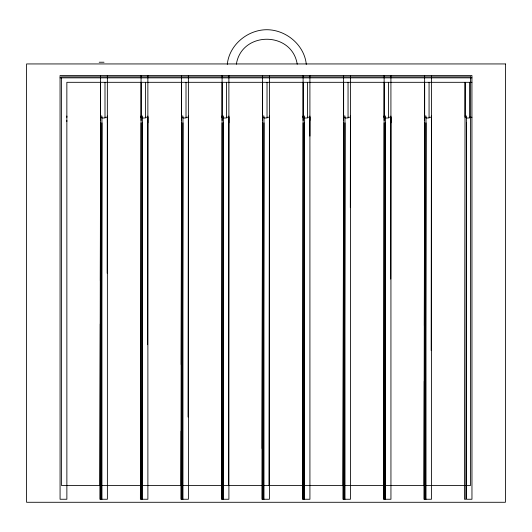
<?xml version="1.0" encoding="UTF-8"?>
<svg xmlns="http://www.w3.org/2000/svg" width="532" height="532" viewBox="0 0 532 532"><rect width="100%" height="100%" fill="white"/><g stroke="black" fill="none" stroke-linecap="round" stroke-linejoin="round"><path stroke-width="0.8" d="M66.852 121.476L66.852 120.491M66.852 117.379L66.852 116.036M100.568 120.491L100.568 116.395M100.568 116.036L100.568 84.408M107.198 273.248L107.358 116.036M141.073 120.491L141.08 116.395M141.738 499.249L142.45 118.071L142.43 117.379L141.08 117.379L141.08 82.314M147.63 344.723L147.869 116.036M181.585 120.491L181.585 116.395M181.585 116.036L181.585 84.408M188.062 417.028L188.375 116.036M222.09 120.491L222.097 116.395M222.755 499.249L223.473 118.071L223.447 117.379L222.097 117.379L222.097 116.036M228.494 485.177L228.886 116.036M262.602 120.491L262.602 116.395M262.602 84.408L262.602 117.379L263.952 117.379L263.978 118.071L263.267 499.249M268.979 485.184L269.398 116.036M303.107 120.491L303.114 116.395M303.772 499.249L304.49 118.071L304.464 117.379L303.114 117.379L303.114 82.314M309.89 136.119L309.903 116.036M343.619 120.491L343.625 116.395M343.625 116.036L343.625 84.408M350.322 207.593L350.415 116.036M384.131 120.491L384.131 116.395M384.796 499.249L385.507 118.071L385.481 117.379L384.131 117.379L384.131 116.036M390.754 279.067L390.92 116.036M424.636 120.491L424.642 116.395M424.642 84.408L424.642 117.379L425.986 117.379L426.012 118.071L425.301 499.249M431.186 350.541L431.432 116.036M466.498 122.826L465.813 499.249L464.463 499.249L465.088 82.314L465.094 116.036L466.498 116.036L466.524 118.071L466.517 499.255L471.964 499.255L471.937 75.524L60.056 75.524L60.076 499.249L66.872 499.249L66.852 82.314L471.937 82.314M100.049 485.118L100.282 323.915M100.342 280.703L100.568 122.819L99.883 499.249L107.384 499.255L107.358 75.524M101.233 499.249L101.945 118.071L101.918 116.036L100.515 116.036L100.568 82.314M141.08 122.819L140.388 499.249L147.889 499.255L147.869 75.524M181.066 485.118L181.146 431.106M181.239 364.633L181.585 122.819L180.9 499.249L188.401 499.255L188.375 75.524M182.25 499.249L182.961 118.071L182.935 116.036L181.532 116.036L181.585 82.314M222.097 122.819L221.412 499.249L228.906 499.255L228.886 75.524M262.136 448.556L262.542 166.862M262.555 156.887L262.602 122.819L261.917 499.249L269.418 499.255L269.398 117.24L267.031 117.24L267.031 82.314M303.114 122.819L302.429 499.249L309.93 499.255L309.903 75.524M343.107 485.118L343.406 274.053M343.453 241.648L343.625 122.819L342.934 499.249L350.435 499.255L350.415 117.24L348.048 117.24L348.048 82.314M344.284 499.249L344.995 118.071L344.969 116.036L343.572 116.036L343.625 82.314M384.131 122.819L383.446 499.249L390.947 499.255L390.92 75.524M424.124 485.118L424.27 381.251M424.35 325.577L424.642 122.819L423.951 499.249L431.452 499.255L431.432 117.24L429.065 117.24L429.065 82.314M147.869 122.826L147.869 117.24L145.502 117.24L145.502 82.314M188.375 122.826L188.375 117.24L186.014 117.24L186.014 82.314M269.398 122.826L269.398 117.24M309.89 120.438L309.903 117.24L307.543 117.24L307.543 82.314M350.415 122.826L350.415 117.24M390.92 122.826L390.92 117.24L388.56 117.24L388.56 82.314M431.432 122.826L431.432 117.24M227.29 64.432C229.159 44.994 247.526 29.752 266.791 29.719C286.07 29.752 304.437 45.007 306.299 64.452M236.354 64.232C241.628 30.923 291.975 30.929 297.228 64.239M107.358 122.826L107.358 117.24L104.997 117.24L104.997 82.314M228.886 122.826L228.886 117.24L226.526 117.24L226.526 82.314M101.945 118.071L105.023 117.931L104.997 117.24M142.45 118.071L145.529 117.931L145.502 117.24M182.961 118.071L186.04 117.931L186.014 117.24M223.473 118.071L226.546 117.931L226.526 117.24M263.978 118.071L267.057 117.931L267.031 117.24M304.49 118.071L307.569 117.931L307.543 117.24M344.995 118.071L348.074 117.931L348.048 117.24M385.507 118.071L388.586 117.931L388.56 117.24M426.012 118.071L429.091 117.931L429.065 117.24M466.524 118.071L469.603 117.931L469.576 82.314M469.576 117.24L471.937 117.24M99.225 62.231L104.019 62.231M60.056 77.858L471.937 77.858M222.097 82.314L222.043 116.036L223.447 116.036L223.447 117.379M384.131 82.314L384.077 116.036L385.481 116.036L385.481 117.379M101.918 117.379L100.568 117.379L100.515 116.036M182.935 117.379L181.585 117.379L181.532 116.036M344.969 117.379L343.625 117.379L343.572 116.036M466.498 117.379L465.148 117.379L465.094 116.036M424.583 82.314L424.589 116.036L425.986 116.036L425.986 117.379M262.602 82.314L262.549 116.036L263.952 116.036L263.952 117.379M384.077 116.036L384.131 117.379M303.114 117.379L303.06 116.036L304.464 116.036L304.464 117.379M222.043 116.036L222.097 117.379M141.08 117.379L141.027 116.036L142.43 116.036L142.43 117.379M431.432 75.524L431.432 120.491M425.986 122.826L426.012 499.255M424.636 75.524L424.656 499.249M385.481 122.826L385.501 499.255M384.131 75.524L384.144 499.249M350.415 75.524L350.415 120.491M344.969 122.826L344.995 499.255M343.619 75.524L343.639 499.249M304.464 122.826L304.484 499.255M303.107 75.524L303.127 499.249M269.398 75.524L269.398 120.491M263.952 122.826L263.978 499.255M262.602 75.524L262.622 499.249M223.447 122.826L223.467 499.255M222.09 75.524L222.11 499.249M182.935 122.826L182.961 499.255M181.585 75.524L181.605 499.249M142.43 122.826L142.45 499.255M141.073 75.524L141.093 499.249M101.918 122.826L101.945 499.255M100.568 75.524L100.588 499.249M505.4 63.94L26.6 63.94L26.6 502.281L505.4 502.281L505.4 63.94M470.594 76.874L61.406 76.874L61.406 485.417L470.594 485.417L470.594 76.874"/></g></svg>
